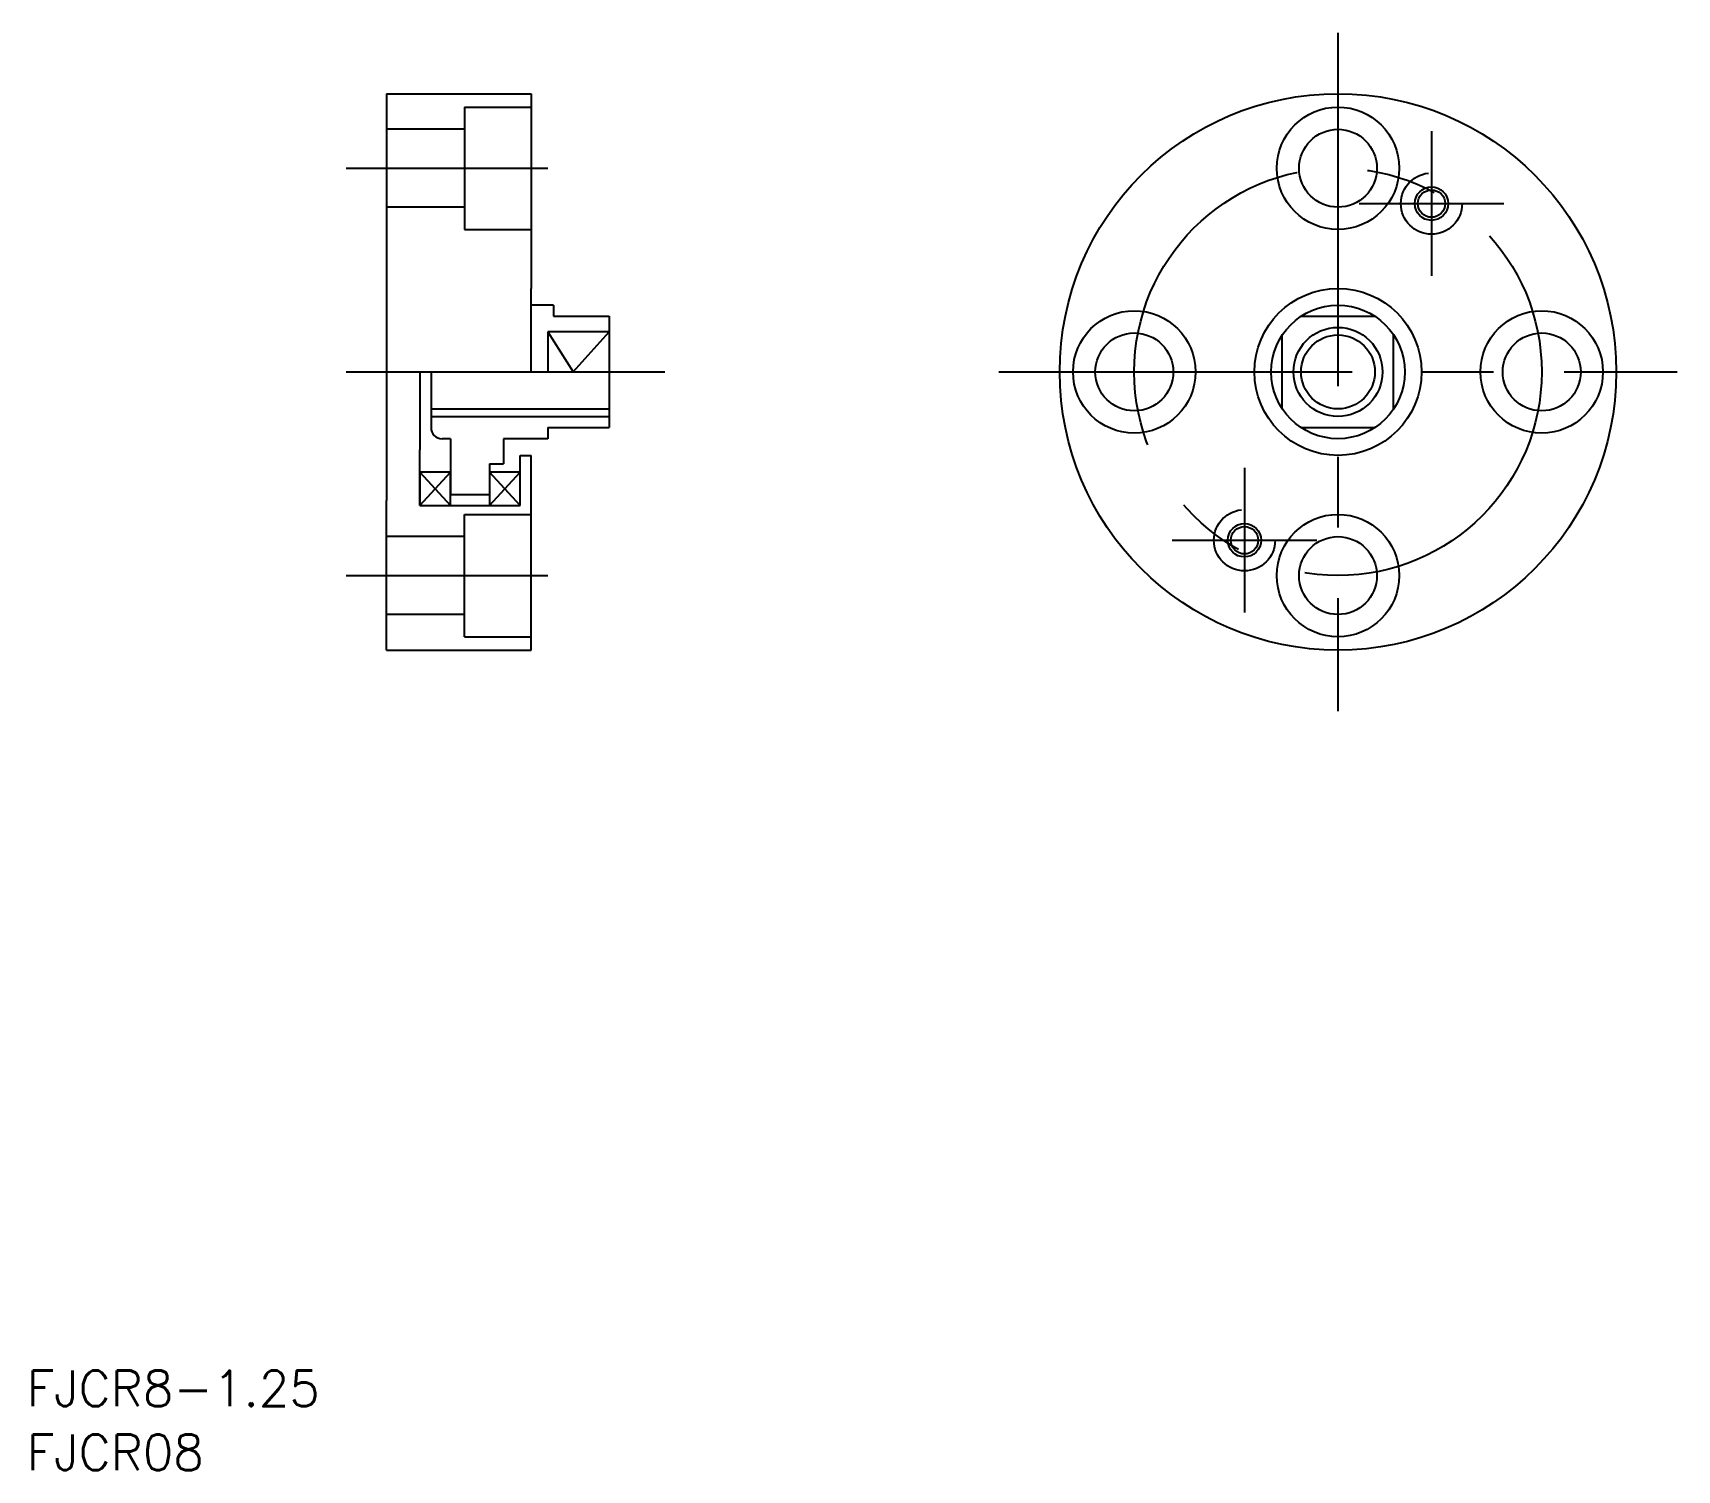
# Model space of a CAD drawing. Extents: x 48 to 196, y 8 to 138.
import ezdxf

# ---------------------------------------------------------------- set-up
doc = ezdxf.new("R2010")
doc.units = 0
doc.linetypes.add('CENTER', pattern=[50.8, 31.75, -6.35, 6.35, -6.35])
doc.linetypes.add('DASHED', pattern=[19.05, 12.7, -6.35])
doc.layers.get('0').update_dxf_attribs({"linetype": 'CONTINUOUS'})
doc.layers.add('CENTER', color=1, linetype='CENTER')
doc.styles.get("Standard").update_dxf_attribs({"font": 'txt.shx', "bigfont": 'bigfont.shx'})

msp = doc.modelspace()

# ---------------------------------------------------------------- linework, layer by layer
at = {"color": 7, "linetype": 'CONTINUOUS'}
for p, q in [((80, 132.12), (80, 112.97)), ((80, 132.12), (93, 132.12)), ((93, 132.12), (93, 114.62)), ((87, 130.92), (87, 119.92)), ((87, 130.92), (93, 130.92)), ((87, 128.92), (80, 128.92)), ((87, 121.92), (80, 121.92)), ((87, 119.92), (93, 119.92)), ((93, 107.12), (93, 114.62)), ((80, 112.97), (80, 95.57)), ((95, 113.12), (93, 113.12)), ((95, 113.12), (95, 112.12)), ((95, 112.12), (100, 112.12)), ((100, 112.12), (100, 107.12)), ((162.15, 112.12), (168.78, 112.12)), ((94.5, 110.72), (94.5, 107.12)), ((94.5, 110.72), (96.75, 107.12)), ((100, 110.72), (94.5, 110.72)), ((96.75, 107.12), (100, 110.72)), ((160.47, 103.8), (160.47, 110.43)), ((170.47, 103.8), (170.47, 110.43)), ((83, 107.12), (83, 100.12)), ((84, 107.12), (84, 102.12)), ((100, 107.12), (100, 102.12)), ((84, 103.79), (100, 103.79)), ((94.5, 102.12), (100, 102.12)), ((94.5, 102.12), (94.5, 101.12)), ((162.15, 102.12), (168.78, 102.12)), ((85.75, 101.12), (85, 101.12)), ((85.75, 101.12), (85.75, 96.12)), ((94.5, 101.12), (90.5, 101.12)), ((90.5, 101.12), (90.5, 98.87)), ((83, 95.12), (83, 100.12)), ((92, 95.12), (92, 99.62)), ((92, 99.62), (93, 99.62)), ((93, 82.12), (93, 99.62)), ((85.75, 98.12), (83, 98.12)), ((83, 98.12), (85.75, 95.12)), ((83, 95.12), (85.75, 98.12)), ((83, 98.12), (83, 95.12)), ((85.75, 95.12), (85.75, 98.12)), ((89.25, 98.87), (89.25, 96.12)), ((89.25, 98.87), (90.5, 98.87)), ((92, 98.12), (89.25, 98.12)), ((89.25, 98.12), (89.25, 95.12)), ((92, 95.12), (89.25, 98.12)), ((89.25, 95.12), (92, 98.12)), ((92, 95.12), (92, 98.12)), ((85.75, 96.12), (89.25, 96.12)), ((80, 82.12), (80, 95.57)), ((83, 95.12), (85.75, 95.12)), ((83, 95.12), (92, 95.12)), ((89.25, 95.12), (92, 95.12)), ((87, 83.32), (87, 94.32)), ((87, 94.32), (93, 94.32)), ((87, 92.32), (80, 92.32)), ((87, 85.32), (80, 85.32)), ((87, 83.32), (93, 83.32)), ((80, 82.12), (93, 82.12))]:
    msp.add_line(p, q, dxfattribs=at)
at = {"color": 3, "linetype": 'CONTINUOUS'}
msp.add_line((84, 103.12), (100, 103.12), dxfattribs=at)
at = {"color": 7, "linetype": 'CONTINUOUS'}
for centre, radius in [((165.47, 107.12), 25), ((165.47, 125.42), 5.5), ((165.47, 125.42), 3.5), ((173.87, 122.24), 1.23), ((165.47, 107.12), 7.5), ((147.17, 107.12), 5.5), ((165.47, 107.12), 6), ((183.77, 107.12), 5.5), ((147.17, 107.12), 3.5), ((165.47, 107.12), 3.32), ((183.77, 107.12), 3.5), ((157.07, 91.99), 1.23), ((165.47, 88.82), 5.5), ((165.47, 88.82), 3.5)]:
    msp.add_circle(centre, radius, dxfattribs=at)
at = {"color": 3, "linetype": 'DASHED'}
for centre in [(173.87, 122.24), (157.07, 91.99)]:
    msp.add_circle(centre, 2.75, dxfattribs=at)
at = {"color": 3, "linetype": 'CONTINUOUS'}
for centre, radius in [((173.87, 122.24), 1.5), ((165.47, 107.12), 4), ((157.07, 91.99), 1.5)]:
    msp.add_circle(centre, radius, dxfattribs=at)
at = {"color": 7, "linetype": 'CONTINUOUS'}
msp.add_arc((85, 102.12), 1, 180, 270, dxfattribs=at)
at = {"layer": 'CENTER', "color": 1, "linetype": 'CENTER'}
for p, q in [((165.47, 137.58), (165.47, 76.65)), ((173.87, 128.74), (173.87, 115.74)), ((76.37, 125.42), (94.5, 125.42)), ((167.37, 122.24), (180.37, 122.24)), ((76.37, 107.12), (105, 107.12)), ((76.37, 107.12), (105, 107.12)), ((135, 107.12), (195.93, 107.12)), ((157.07, 98.49), (157.07, 85.49)), ((150.57, 91.99), (163.57, 91.99)), ((76.37, 88.82), (94.5, 88.82))]:
    msp.add_line(p, q, dxfattribs=at)
msp.add_circle((165.47, 107.12), 18.3, dxfattribs=at)

# ---------------------------------------------------------------- texts
at = {"color": 7, "linetype": 'CONTINUOUS'}
for s, p in [('FJCR8-1.25', (47.68, 14.18)), ('FJCR08', (47.68, 8.44))]:
    msp.add_text(s, height=3.2, dxfattribs=at).set_placement(p)

doc.saveas('drawing.dxf')
